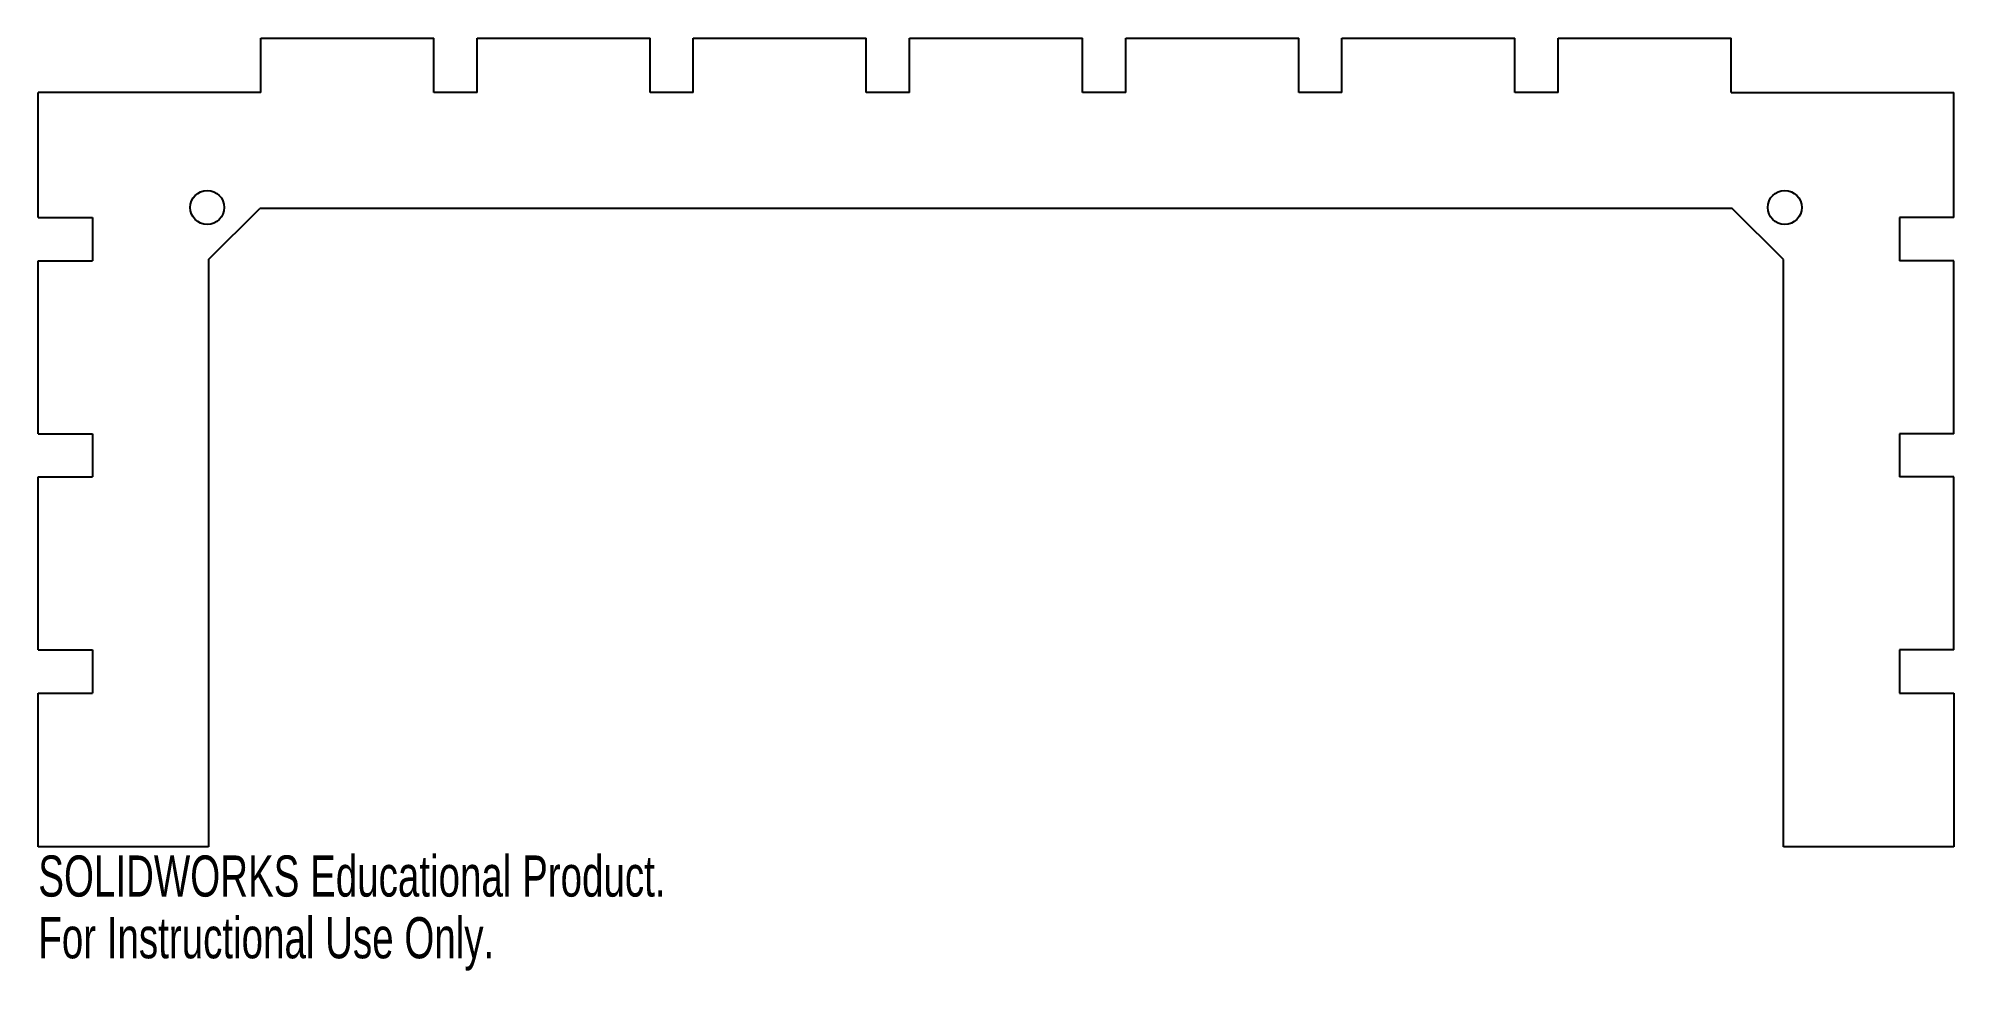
# Model space of a CAD drawing. Header units: millimetres. Extents: x 0 to 225, y -110 to 0.
import ezdxf

# ---------------------------------------------------------------- set-up
doc = ezdxf.new("R2010")
doc.units = ezdxf.units.MM
doc.styles.add('SLDTEXTSTYLE0', font='TXT', dxfattribs={"width": 0.7})

msp = doc.modelspace()

# ---------------------------------------------------------------- linework, layer by layer
at = {"color": 7, "linetype": 'Continuous', "lineweight": 25}
for p, q in [((26.14, 0), (46.46, 0)), ((26.14, -6.35), (26.14, 0)), ((46.46, -6.35), (46.46, 0)), ((51.54, 0), (71.86, 0)), ((51.54, -6.35), (51.54, 0)), ((71.86, -6.35), (71.86, 0)), ((76.94, 0), (97.26, 0)), ((76.94, -6.35), (76.94, 0)), ((97.26, -6.35), (97.26, 0)), ((102.34, 0), (122.66, 0)), ((102.34, -6.35), (102.34, 0)), ((122.66, -6.35), (122.66, 0)), ((127.74, 0), (148.06, 0)), ((127.74, -6.35), (127.74, 0)), ((148.06, -6.35), (148.06, 0)), ((153.14, 0), (173.46, 0)), ((153.14, -6.35), (153.14, 0)), ((173.46, -6.35), (173.46, 0)), ((178.54, 0), (198.86, 0)), ((178.54, -6.35), (178.54, 0)), ((198.86, -6.35), (198.86, 0)), ((26.14, -6.35), (0, -6.35)), ((0, -21.06), (0, -6.35)), ((51.54, -6.35), (46.46, -6.35)), ((76.94, -6.35), (71.86, -6.35)), ((102.34, -6.35), (97.26, -6.35)), ((127.74, -6.35), (122.66, -6.35)), ((153.14, -6.35), (148.06, -6.35)), ((178.54, -6.35), (173.46, -6.35)), ((198.86, -6.35), (225, -6.35)), ((225, -21.06), (225, -6.35)), ((20, -26.01), (26.01, -20)), ((198.99, -20), (26.01, -20)), ((205, -26.01), (198.99, -20)), ((0, -21.06), (6.35, -21.06)), ((6.35, -21.06), (6.35, -26.14)), ((218.65, -21.06), (218.65, -26.14)), ((225, -21.06), (218.65, -21.06)), ((0, -26.14), (6.35, -26.14)), ((0, -46.46), (0, -26.14)), ((20, -26.01), (20, -95)), ((205, -95), (205, -26.01)), ((225, -26.14), (218.65, -26.14)), ((225, -46.46), (225, -26.14)), ((0, -46.46), (6.35, -46.46)), ((6.35, -46.46), (6.35, -51.54)), ((218.65, -46.46), (218.65, -51.54)), ((225, -46.46), (218.65, -46.46)), ((0, -51.54), (6.35, -51.54)), ((0, -71.86), (0, -51.54)), ((225, -51.54), (218.65, -51.54)), ((225, -71.86), (225, -51.54)), ((0, -71.86), (6.35, -71.86)), ((6.35, -71.86), (6.35, -76.94)), ((218.65, -71.86), (218.65, -76.94)), ((225, -71.86), (218.65, -71.86)), ((0, -76.94), (6.35, -76.94)), ((0, -95), (0, -76.94)), ((218.65, -76.94), (225, -76.94)), ((225, -76.94), (225, -95)), ((20, -95), (0, -95)), ((225, -95), (205, -95))]:
    msp.add_line(p, q, dxfattribs=at)
for centre in [(19.85, -19.88), (205.15, -19.88)]:
    msp.add_circle(centre, 2, dxfattribs=at)

# ---------------------------------------------------------------- texts
at = {"color": 7, "linetype": 'Continuous', "char_height": 4.8336, "attachment_point": 1, "style": 'SLDTEXTSTYLE0'}
for s, insert in [('SOLIDWORKS Educational Product.', (0, -96.02)), ('For Instructional Use Only.', (0, -103.27))]:
    msp.add_mtext(s, dxfattribs=dict(at, insert=insert))

doc.saveas('drawing.dxf')
